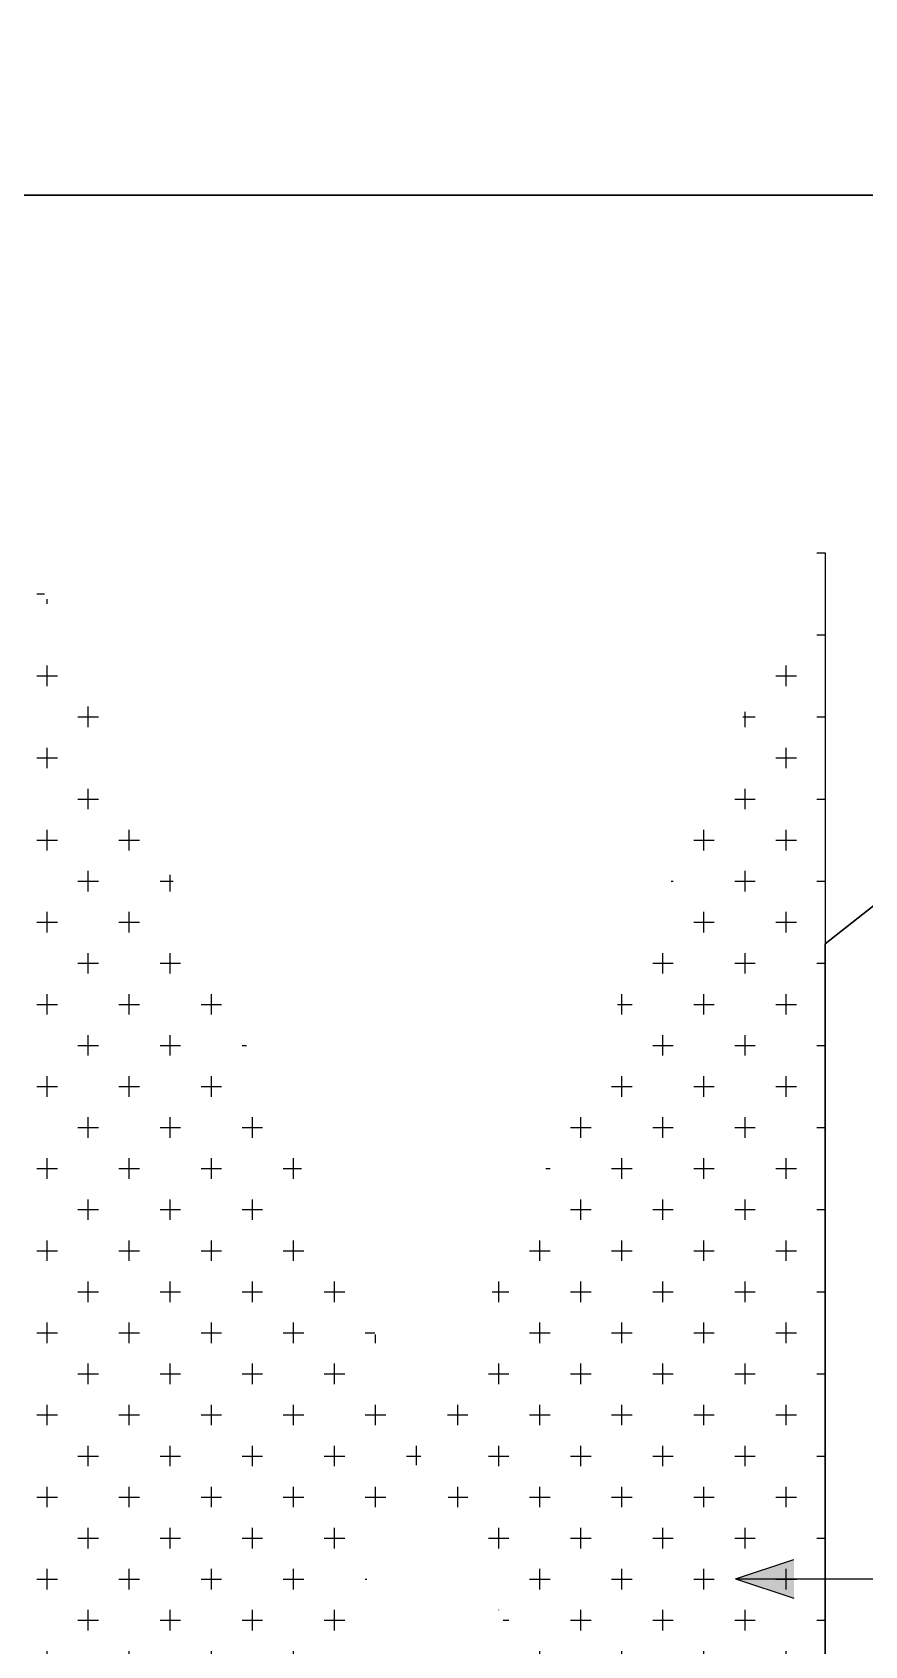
# Model space of a CAD drawing. Header units: millimetres. Extents: x 3395 to 31170, y 2853 to 7104.
# Drawn here: x 3511.5 to 3622.2, y 5265.1 to 5479.7 of the extents above; entities that cross this region are included whole.
import ezdxf

# ---------------------------------------------------------------- set-up
doc = ezdxf.new("R2010")
doc.units = ezdxf.units.MM
doc.linetypes.add('SOLID_LINE', pattern=[0])
doc.layers.add('AHAT', color=4, linetype='Continuous', lineweight=30)
for name, color, linetype in [('KIRMIM', 1, 'Continuous'), ('MIMARI', 2, 'SOLID_LINE'), ('YAZI', 7, 'Continuous')]:
    doc.layers.add(name, color=color, linetype=linetype)

msp = doc.modelspace()

# ---------------------------------------------------------------- hatches: boundary and pattern name
at = {"layer": 'KIRMIM', "linetype": 'Continuous'}
h = msp.add_hatch(dxfattribs=at)
h.set_pattern_fill('CROSS,_I', color=256, scale=21.838965, style=2)
h.set_pattern_definition([(0, (-5190.7337, 1692.3864), (5.4597413, 5.4597413), [2.7298707, -8.189612]), (90, (-5189.369, 1691.0215), (-5.4597413, 5.4597413), [2.7298707, -8.189612])])
edge = h.paths.add_edge_path()
edge.add_line((3616.93, 5413.77), (3616.93, 5172.73))
edge.add_line((3509.22, 5413.77), (3509.22, 5166.65))
at = {"layer": 'MIMARI', "linetype": 'Continuous'}
msp.add_hatch(color=256, dxfattribs=at).paths.add_polyline_path([(3612.77, 5271.46), (3612.77, 5276.62), (3605.03, 5274.04)])

# ---------------------------------------------------------------- linework, layer by layer
at = {"layer": 'AHAT', "linetype": 'Continuous'}
for q in [(3648.65, 5383.54), (3616.93, 5092.04)]:
    msp.add_line((3616.93, 5358.45), q, dxfattribs=at)
at = {"layer": 'MIMARI', "linetype": 'Continuous'}
for p, q in [((3616.93, 5410.47), (3616.93, 5180.98)), ((3605.03, 5274.04), (3612.77, 5276.62)), ((3605.03, 5274.04), (3652.35, 5274.04)), ((3605.03, 5274.04), (3612.77, 5271.46))]:
    msp.add_line(p, q, dxfattribs=at)
at = {"layer": 'YAZI'}
for points in [[(3395.32, 6066.53), (3944.27, 6066.53), (3944.27, 5457.99), (3395.32, 5457.99)], [(3395.32, 5457.99), (3944.27, 5457.99), (3944.27, 4835.44), (3395.32, 4835.44)]]:
    msp.add_lwpolyline(points, close=True, dxfattribs=at)

doc.saveas('drawing.dxf')
